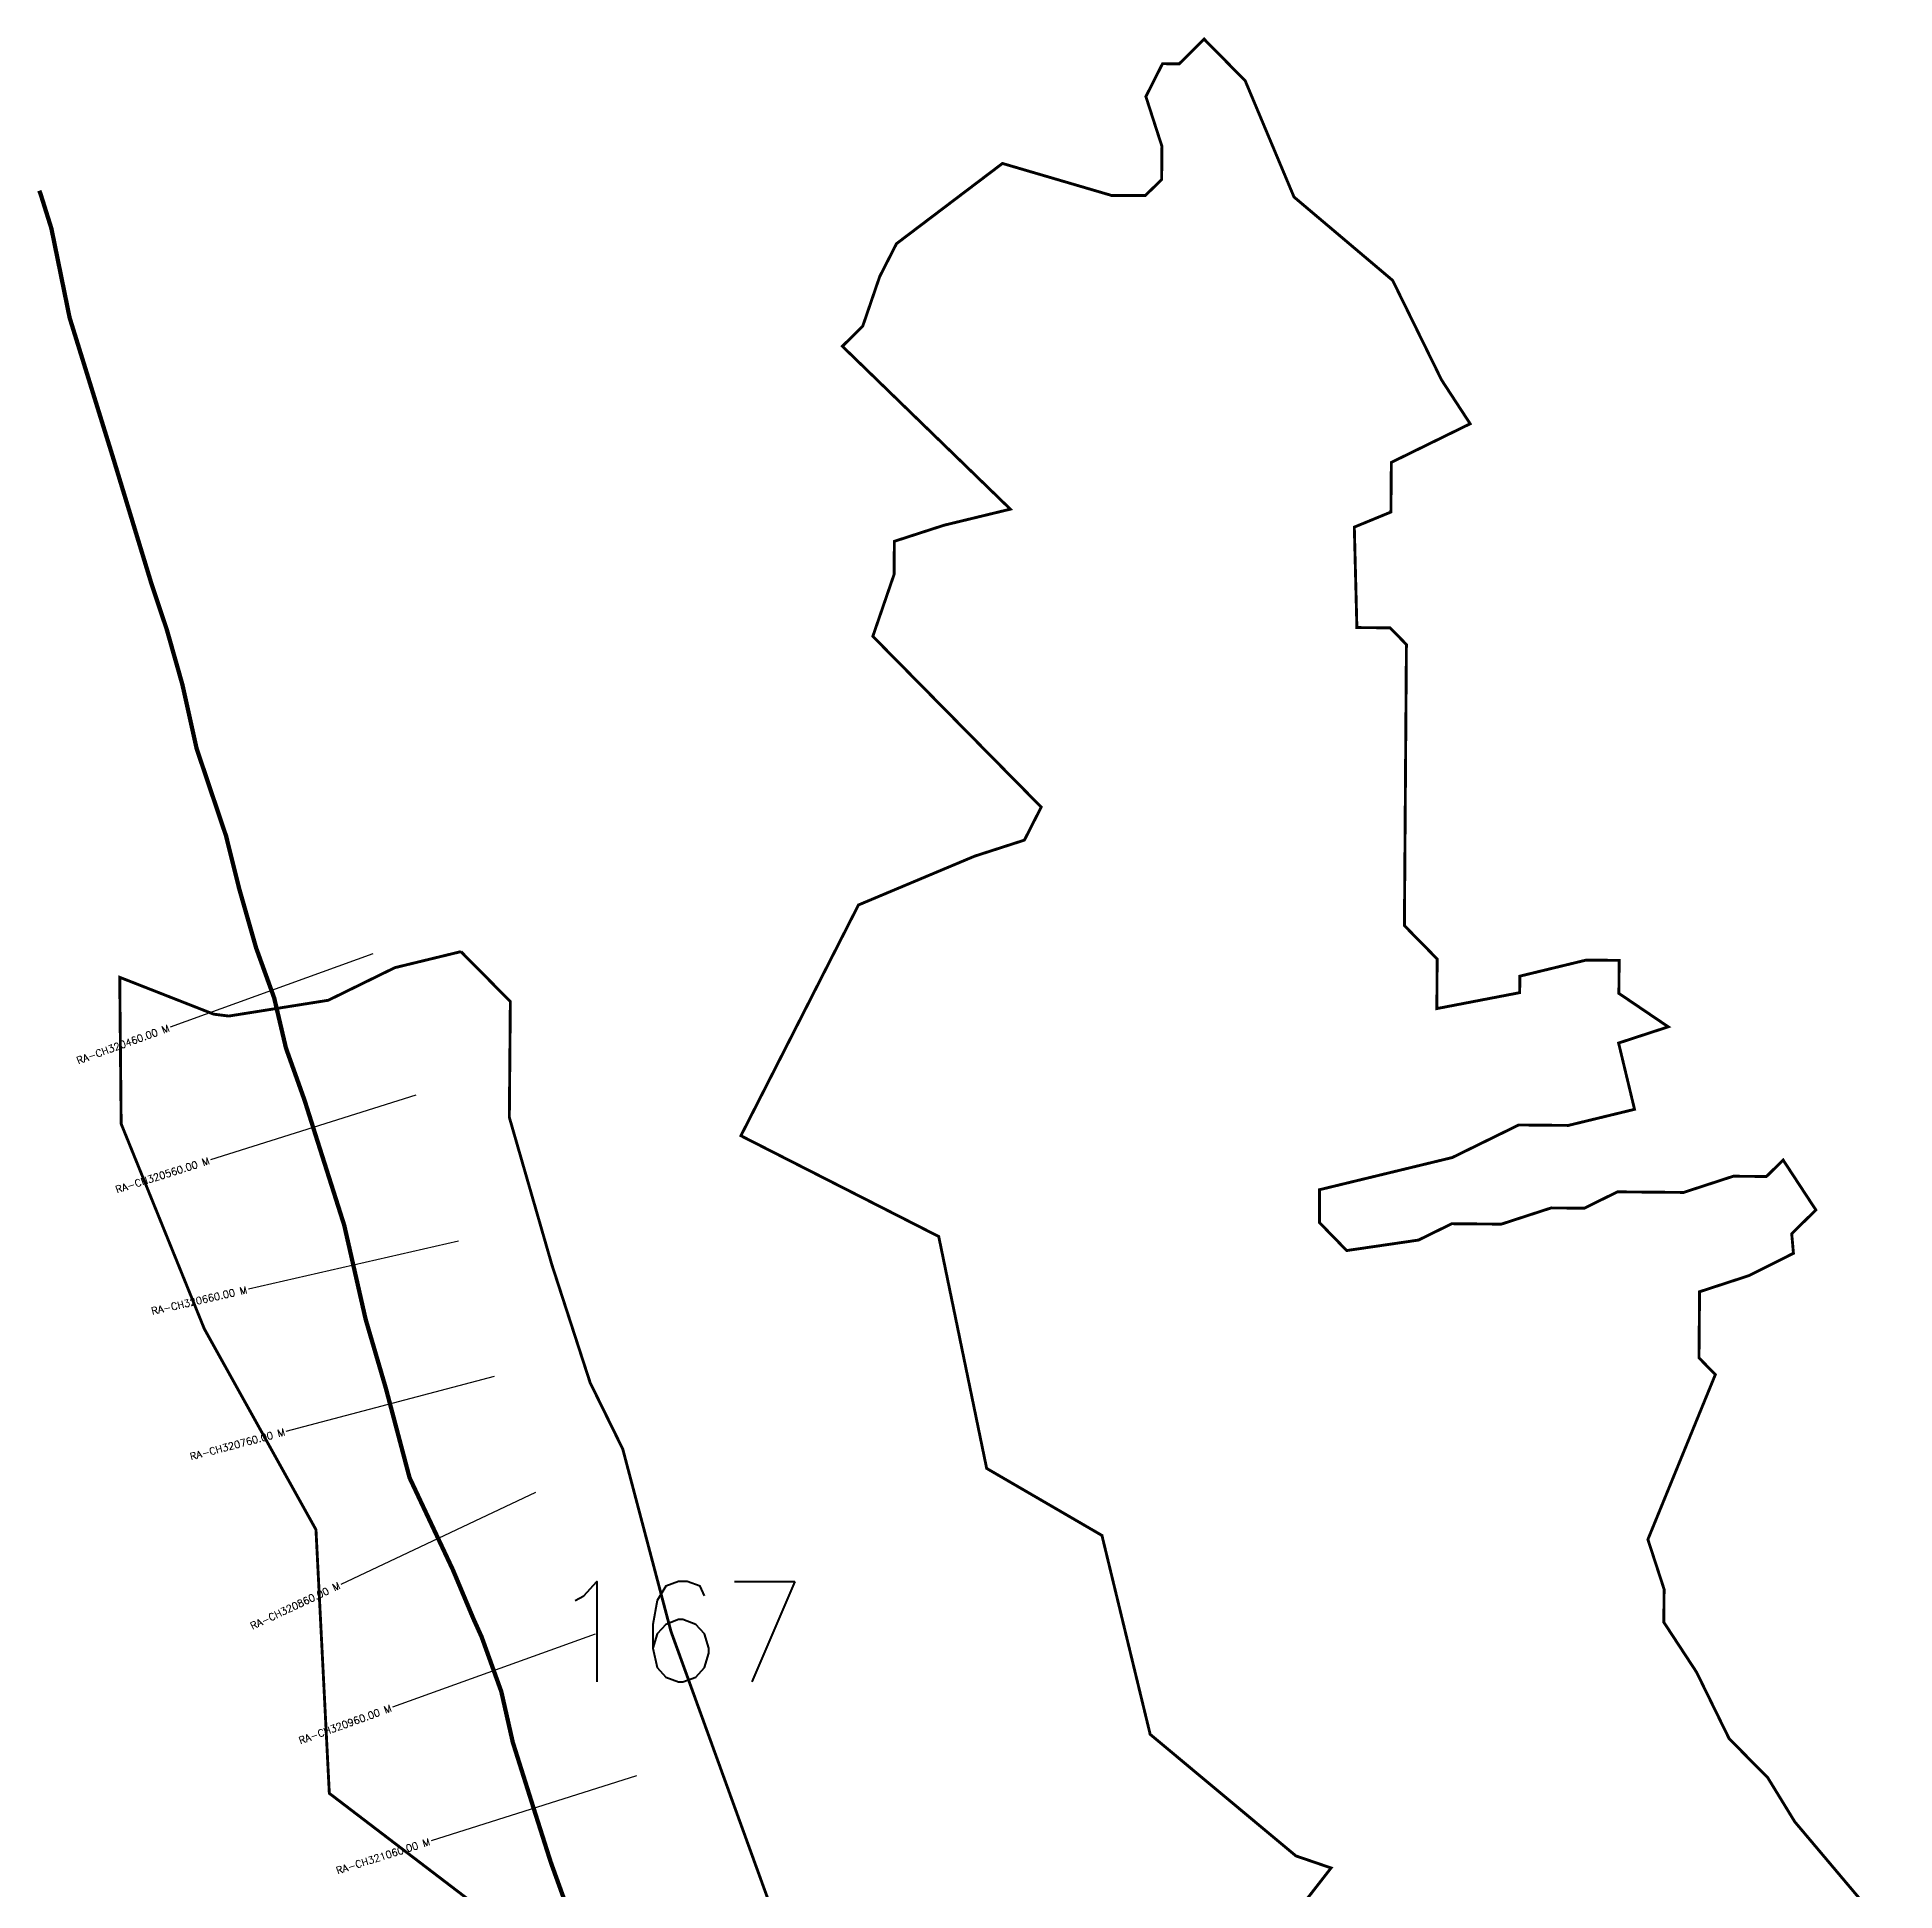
# Model space of a CAD drawing. Header units: metres. Extents: x 287768 to 289126, y 1998742 to 2001264.
# Drawn here: x 287768 to 289062, y 1999972 to 2001264 of the extents above; entities that cross this region are included whole.
import ezdxf
from ezdxf.enums import TextEntityAlignment as Align

# ---------------------------------------------------------------- set-up
doc = ezdxf.new("R2010")
doc.units = ezdxf.units.M
doc.header["$MEASUREMENT"] = 0
for name, color, linetype in [('CS', 134, 'Continuous'), ('CSMark', 6, 'Continuous'), ('NATURALLY PROTECTED', 3, 'Continuous')]:
    doc.layers.add(name, color=color, linetype=linetype)
doc.styles.get("Standard").update_dxf_attribs({"font": 'simplex.shx'})

msp = doc.modelspace()

# ---------------------------------------------------------------- linework, layer by layer
at = {"color": 6, "const_width": 2, "flags": 128}
for points in [[(288518.1, 1999793.6), (288669.4, 1999988.4), (288644.9, 1999996.8), (288543.4, 2000081.5), (288509.8, 2000220.1), (288429.5, 2000266.8), (288396.1, 2000428.4), (288258.3, 2000498.6), (288340.2, 2000659.4), (288421.1, 2000693.4), (288455.8, 2000704.6), (288467.5, 2000727.6), (288350.2, 2000846.6), (288365, 2000889.7), (288365.2, 2000912.8), (288399.8, 2000924), (288446, 2000935.2), (288329, 2001048.7), (288343.2, 2001062.8), (288355, 2001097.3), (288366.7, 2001120.2), (288440.5, 2001176.1), (288516.8, 2001153.7), (288540, 2001153.7), (288551.4, 2001164.9), (288551.6, 2001188), (288540.4, 2001222.7), (288552, 2001245.6), (288563.6, 2001245.5), (288581, 2001262.7), (288609.6, 2001233.7), (288643.6, 2001152.7), (288712.3, 2001094.6), (288746.4, 2001025.2), (288766.3, 2000994.7), (288711.4, 2000967.8), (288711.1, 2000933.2), (288685.6, 2000922.7), (288687.4, 2000852.7), (288710.5, 2000852.5), (288721.9, 2000840.9), (288720.5, 2000645), (288743.3, 2000621.8), (288743.1, 2000587.2), (288800.8, 2000598.3), (288800.9, 2000609.8), (288847.1, 2000621), (288870.1, 2000620.8), (288869.9, 2000597.8), (288904.3, 2000574.5), (288869.7, 2000563.2), (288880.8, 2000517), (288834.7, 2000505.8), (288800.1, 2000506.1), (288753.8, 2000483.4), (288661.4, 2000461), (288661.4, 2000438), (288680.3, 2000418.6), (288730.3, 2000425.9), (288753.5, 2000437.3), (288788, 2000437), (288822.7, 2000448.3), (288845.8, 2000448.1), (288868.9, 2000459.5), (288915, 2000459.1), (288949.6, 2000470.4), (288972.7, 2000470.2), (288984.3, 2000481.7), (289007.1, 2000446.9), (288990.3, 2000430.3), (288991.5, 2000416.7), (288960.7, 2000401.2), (288926.1, 2000389.9), (288925.7, 2000343.8), (288937.1, 2000332.2), (288890.1, 2000217.3), (288901.4, 2000182.6), (288901.2, 2000159.6), (288924, 2000124.8), (288946.7, 2000078.5), (288973.6, 2000051.3), (288992.4, 2000020.6), (289060.9, 1999939.4)], [(288089.6, 1999950.3), (287971.6, 2000040.4), (287962.3, 2000224.1), (287884.5, 2000364.1), (287826.6, 2000506.9), (287825.6, 2000609), (287891.1, 2000583.3), (287901.6, 2000582), (287970.9, 2000593), (288017.2, 2000615.7), (288063.3, 2000626.9)], [(288063.3, 2000626.9), (288097.7, 2000592.1), (288097, 2000511.4), (288126.6, 2000408.8), (288153.3, 2000326.5), (288176, 2000280.3), (288209.6, 2000153.2), (288322.6, 1999841.2)]]:
    msp.add_lwpolyline(points, dxfattribs=at)
at = {"layer": 'CS'}
for p, q in [((288001.8, 2000625.4), (287860.8, 2000574.3)), ((288031.9, 2000526.9), (287888.9, 2000481.7)), ((288061.5, 2000425.1), (287915.2, 2000391.7)), ((288086.4, 2000330.9), (287941.4, 2000292.5)), ((288115.3, 2000249.9), (287979.6, 2000186)), ((288156.7, 2000151.2), (288015.6, 2000100.4)), ((288185.5, 2000052.5), (288042.5, 2000007.2))]:
    msp.add_line(p, q, dxfattribs=at)
at = {"layer": 'NATURALLY PROTECTED', "const_width": 3, "flags": 128}
msp.add_lwpolyline([(287769.6, 2001157.1), (287770.5, 2001154.7), (287778, 2001130.8), (287790.7, 2001068.6), (287820.4, 2000972.9), (287847.9, 2000882.6), (287858.3, 2000851.6), (287869.2, 2000813.2), (287879.2, 2000768.3), (287899.7, 2000707.4), (287908.7, 2000671.2), (287920.6, 2000629.5), (287933.2, 2000594.6), (287941.4, 2000559.7), (287954.3, 2000523.5), (287963, 2000496), (287982, 2000436.2), (287996.9, 2000370.7), (288011, 2000322.6), (288027.5, 2000260.3), (288057.7, 2000196.1), (288072, 2000162), (288077.7, 2000149.4), (288091.4, 2000111.3), (288099.4, 2000076), (288113.1, 2000032.6), (288125.8, 1999992.6), (288146.7, 1999934.5)], dxfattribs=at)

# ---------------------------------------------------------------- texts
at = {"insert": (288124.9, 2000188.1), "char_height": 70, "attachment_point": 1}
msp.add_mtext_dynamic_manual_height_columns('167', width=95.172, gutter_width=1, heights=[0], dxfattribs=at)
at = {"layer": 'CSMark'}
for s, rotation, p in [('RA-CH320460.00 M', 19.9383, (287859.9, 2000573.9)), ('RA-CH320560.00 M', 17.5487, (287887.9, 2000481.4)), ('RA-CH320660.00 M', 12.8621, (287914.2, 2000391.4)), ('RA-CH320760.00 M', 14.8297, (287940.5, 2000292.3)), ('RA-CH320860.00 M', 25.1867, (287978.7, 2000185.6)), ('RA-CH320960.00 M', 19.8218, (288014.7, 2000100)), ('RA-CH321060.00 M', 17.5841, (288041.5, 2000006.9))]:
    msp.add_text(s, height=5, rotation=rotation, dxfattribs=at).set_placement(p, align=Align.MIDDLE_RIGHT)

doc.saveas('drawing.dxf')
